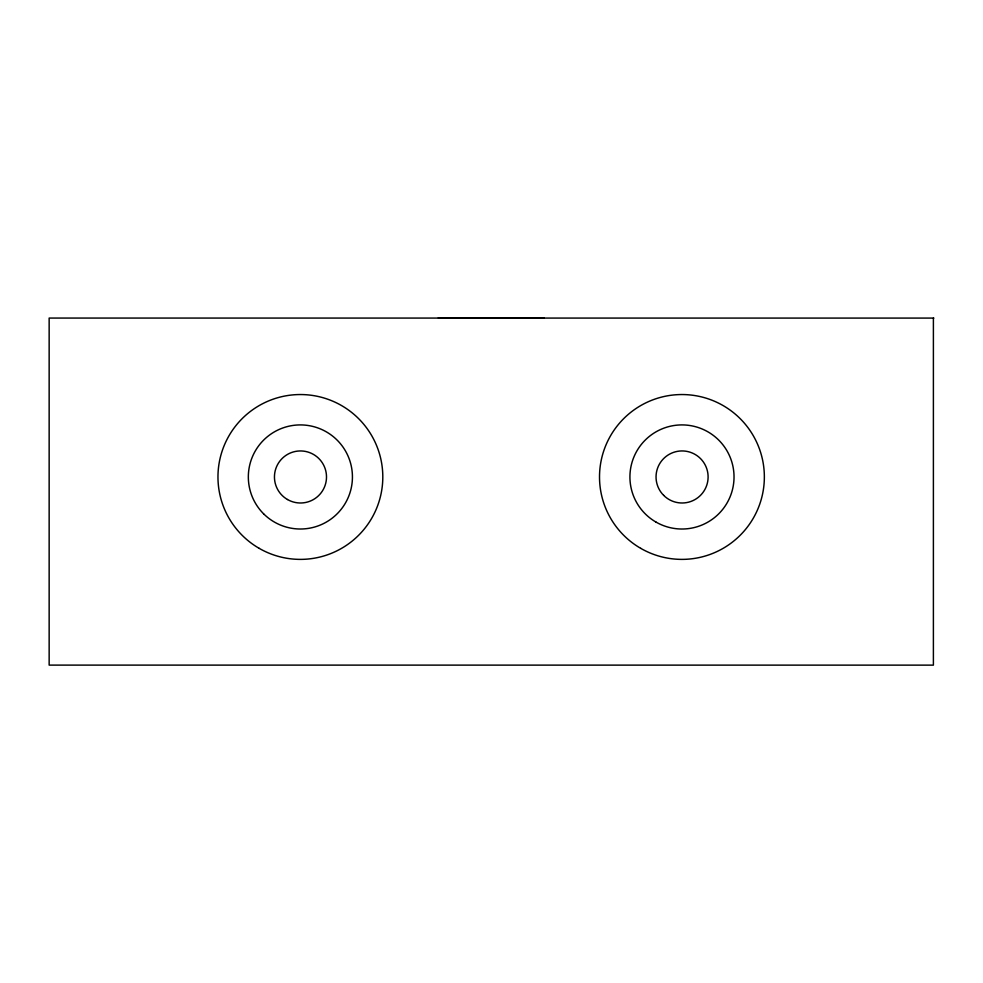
<?xml version="1.0" encoding="UTF-8"?>
<svg xmlns="http://www.w3.org/2000/svg" width="983" height="983" viewBox="0 0 983 983"><rect width="100%" height="100%" fill="white"/><g stroke="black" fill="none" stroke-linecap="round" stroke-linejoin="round"><path stroke-width="1.47" d="M933.395 318.099L933.395 665.135L49.15 665.11L49.15 318.062L933.85 318.087M438.32 317.865L544.164 317.865M259.168 548.342A82.425 82.425 0 0 0 382.805 476.964A82.425 82.425 0 0 0 259.168 405.586A82.425 82.425 0 0 0 259.168 548.342M640.719 548.342A82.425 82.425 0 0 0 764.356 476.964A82.425 82.425 0 0 0 640.719 405.586A82.425 82.425 0 0 0 640.719 548.342M287.466 499.511A26.025 26.025 0 0 0 326.503 476.964A26.025 26.025 0 0 0 287.466 454.429A26.025 26.025 0 0 0 287.466 499.511M663.672 495.371A26.025 26.025 0 0 0 707.219 483.697A26.025 26.025 0 0 0 675.333 451.824A26.025 26.025 0 0 0 663.672 495.371M263.579 513.777A52.062 52.062 0 0 0 350.661 490.443A52.062 52.062 0 0 0 286.913 426.683A52.062 52.062 0 0 0 263.579 513.777M655.944 522.047A52.062 52.062 0 0 0 734.031 476.964A52.062 52.062 0 0 0 655.944 431.881A52.062 52.062 0 0 0 655.944 522.047"/></g></svg>
